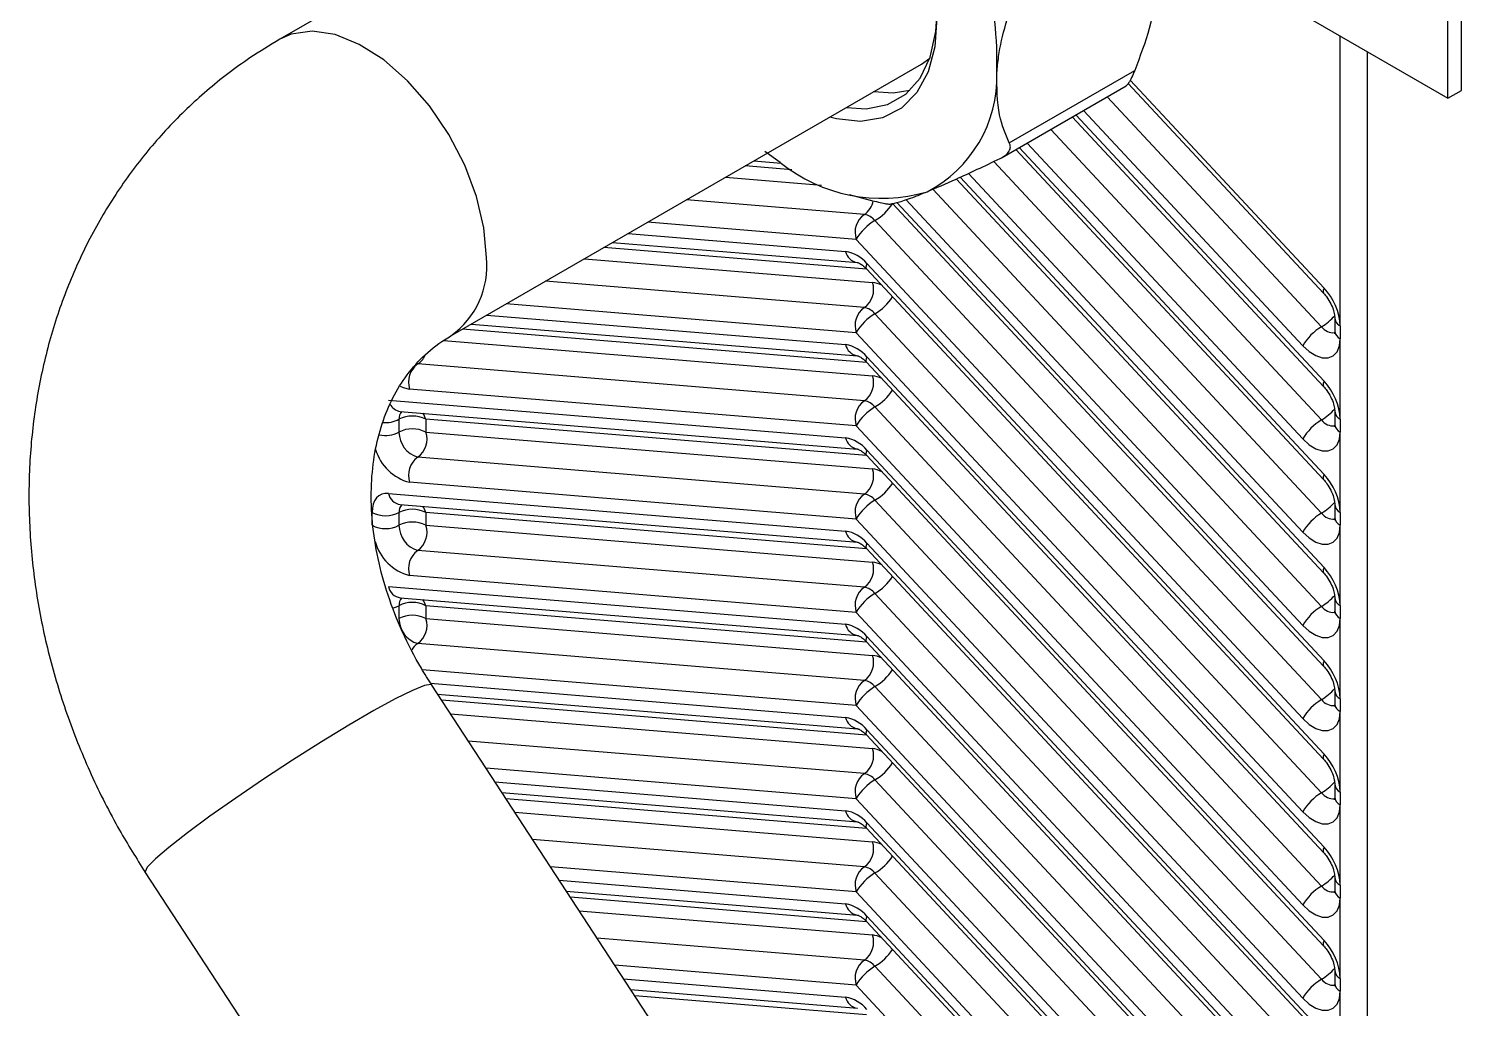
# Model space of a CAD drawing. Extents: x 75 to 2075, y 25 to 1460.
# Drawn here: x 1563.6 to 1689.2, y 1031.1 to 1116.9 of the extents above; entities that cross this region are included whole.
import ezdxf

# ---------------------------------------------------------------- set-up
doc = ezdxf.new("R2010")
doc.units = 0
doc.header["$LTSCALE"] = 5
doc.linetypes.add('SLD-KATı', pattern=[0])
doc.layers.get('0').update_dxf_attribs({"linetype": 'CONTINUOUS'})

msp = doc.modelspace()

# ---------------------------------------------------------------- linework, layer by layer
at = {"color": 7, "linetype": 'SLD-KATı'}
for p, q in [((1689.182, 1111.461), (1689.182, 1157.732)), ((1688.003, 1110.781), (1688.003, 1157.051)), ((1626.882, 1139.762), (1585.634, 1115.95)), ((1675.629, 1117.924), (1688.003, 1110.781)), ((1600.633, 1089.968), (1641.881, 1113.78)), ((1641.881, 1113.78), (1642.608, 1114.291)), ((1649.566, 1106.882), (1660.553, 1113.224)), ((1648.946, 1105.596), (1659.796, 1111.86)), ((1659.977, 1112.066), (1677.106, 1093.7)), ((1688.003, 1110.781), (1689.182, 1111.461)), ((1655.088, 1109.142), (1677.106, 1085.534)), ((1650.138, 1106.284), (1677.106, 1077.369)), ((1627.183, 1105.296), (1629.582, 1105.098)), ((1629.499, 1105.153), (1628.151, 1106.111)), ((1644.923, 1103.71), (1677.106, 1069.203)), ((1635.518, 1102.345), (1637.377, 1101.86)), ((1639.316, 1101.557), (1677.106, 1061.038)), ((1676.933, 1058.105), (1637.792, 1100.071)), ((1614.805, 1098.15), (1636.262, 1096.382)), ((1675.29, 1056.441), (1636.149, 1098.408)), ((1636.228, 1096.386), (1636.262, 1096.382)), ((1637.077, 1096.291), (1677.147, 1053.329)), ((1637.037, 1095.834), (1677.106, 1052.873)), ((1676.933, 1049.939), (1637.792, 1091.906)), ((1678.087, 1091.51), (1678.087, 1090.388)), ((1602.428, 1091.004), (1636.262, 1088.217)), ((1675.29, 1048.276), (1636.149, 1090.242)), ((1678.575, 1090.83), (1678.575, 1089.708)), ((1678.575, 1082.664), (1678.575, 1089.708)), ((1636.863, 1084.276), (1597.722, 1087.501)), ((1636.228, 1088.22), (1636.262, 1088.217)), ((1637.037, 1087.669), (1677.106, 1044.707)), ((1637.077, 1088.125), (1677.147, 1045.164)), ((1636.149, 1082.077), (1597.008, 1085.302)), ((1595.151, 1084.333), (1635.22, 1081.032)), ((1676.933, 1041.774), (1637.792, 1083.74)), ((1596.08, 1081.535), (1596.08, 1082.656)), ((1596.193, 1083.353), (1636.262, 1080.051)), ((1598.437, 1082.656), (1598.437, 1081.535)), ((1678.087, 1083.345), (1678.087, 1082.223)), ((1678.575, 1082.664), (1678.575, 1081.543)), ((1598.437, 1081.535), (1637.577, 1078.31)), ((1675.29, 1040.111), (1636.149, 1082.077)), ((1678.575, 1074.499), (1678.575, 1081.543)), ((1636.228, 1080.055), (1636.262, 1080.051)), ((1637.077, 1079.96), (1677.147, 1036.998)), ((1636.863, 1076.111), (1597.722, 1079.336)), ((1637.037, 1079.504), (1677.106, 1036.542)), ((1595.151, 1076.168), (1635.22, 1072.867)), ((1636.149, 1073.912), (1597.008, 1077.136)), ((1596.193, 1075.187), (1636.262, 1071.886)), ((1676.933, 1033.608), (1637.792, 1075.575)), ((1678.087, 1075.179), (1678.087, 1074.058)), ((1593.723, 1073.369), (1593.723, 1074.491)), ((1596.08, 1073.369), (1596.08, 1074.491)), ((1598.437, 1074.491), (1598.437, 1073.369)), ((1675.29, 1031.945), (1636.149, 1073.912)), ((1678.575, 1074.499), (1678.575, 1073.377)), ((1598.437, 1073.369), (1637.577, 1070.145)), ((1678.575, 1066.333), (1678.575, 1073.377)), ((1636.863, 1067.945), (1597.722, 1071.17)), ((1636.228, 1071.889), (1636.262, 1071.886)), ((1637.037, 1071.338), (1677.106, 1028.376)), ((1637.077, 1071.795), (1677.147, 1028.833)), ((1636.149, 1065.746), (1597.008, 1068.971)), ((1595.151, 1068.002), (1635.22, 1064.701)), ((1676.933, 1025.443), (1637.792, 1067.409)), ((1596.08, 1065.204), (1596.08, 1066.325)), ((1596.193, 1067.022), (1636.262, 1063.721)), ((1598.437, 1066.325), (1598.437, 1065.204)), ((1678.087, 1067.014), (1678.087, 1065.892)), ((1678.575, 1066.333), (1678.575, 1065.212)), ((1598.437, 1065.204), (1637.577, 1061.979)), ((1675.29, 1023.78), (1636.149, 1065.746)), ((1678.575, 1058.168), (1678.575, 1065.212)), ((1636.228, 1063.724), (1636.262, 1063.721)), ((1637.077, 1063.629), (1677.147, 1020.667)), ((1636.863, 1059.78), (1597.722, 1063.005)), ((1637.037, 1063.173), (1677.106, 1020.211)), ((1626.215, 1017.648), (1598.949, 1059.379)), ((1599.467, 1058.587), (1636.262, 1055.555)), ((1676.933, 1017.278), (1637.792, 1059.244)), ((1678.087, 1058.848), (1678.087, 1057.727)), ((1675.29, 1015.614), (1636.149, 1057.581)), ((1678.575, 1058.168), (1678.575, 1057.047)), ((1678.575, 1050.003), (1678.575, 1057.047)), ((1636.228, 1055.559), (1636.262, 1055.555)), ((1637.037, 1055.007), (1677.106, 1012.046)), ((1637.077, 1055.464), (1677.147, 1012.502)), ((1676.933, 1009.112), (1637.792, 1051.079)), ((1605.105, 1049.957), (1636.262, 1047.39)), ((1678.087, 1050.683), (1678.087, 1049.561)), ((1678.575, 1050.003), (1678.575, 1048.881)), ((1675.29, 1007.449), (1636.149, 1049.415)), ((1678.575, 1041.837), (1678.575, 1048.881)), ((1636.228, 1047.393), (1636.262, 1047.39)), ((1637.077, 1047.298), (1677.147, 1004.337)), ((1637.037, 1046.842), (1677.106, 1003.88)), ((1573.834, 1042.97), (1601.1, 1001.239)), ((1676.933, 1000.947), (1637.792, 1042.913)), ((1678.087, 1042.518), (1678.087, 1041.396)), ((1610.744, 1041.327), (1636.262, 1039.224)), ((1675.29, 999.284), (1636.149, 1041.25)), ((1678.575, 1041.837), (1678.575, 1040.716)), ((1678.575, 1033.672), (1678.575, 1040.716)), ((1636.228, 1039.228), (1636.262, 1039.224)), ((1637.037, 1038.677), (1677.106, 995.715)), ((1637.077, 1039.133), (1677.147, 996.171)), ((1676.933, 992.781), (1637.792, 1034.748)), ((1678.087, 1034.352), (1678.087, 1033.231)), ((1678.575, 1033.672), (1678.575, 1032.55)), ((1616.382, 1032.697), (1636.262, 1031.059)), ((1675.29, 991.118), (1636.149, 1033.085)), ((1678.575, 1025.506), (1678.575, 1032.55)), ((1636.228, 1031.062), (1636.262, 1031.059))]:
    msp.add_line(p, q, dxfattribs=at)
at = {"color": 8, "linetype": 'SLD-KATı'}
for p, q in [((1678.575, 1090.83), (1678.575, 1116.223)), ((1680.932, 1114.863), (1680.932, 862.575)), ((1660.158, 1112.371), (1677.147, 1094.156)), ((1676.933, 1090.766), (1658.147, 1110.908)), ((1655.391, 1109.317), (1677.147, 1085.991)), ((1675.29, 1089.103), (1656.071, 1109.709)), ((1676.933, 1082.601), (1653.197, 1108.05)), ((1650.441, 1106.459), (1677.147, 1077.825)), ((1675.29, 1080.938), (1651.121, 1106.851)), ((1676.933, 1074.435), (1648.203, 1105.239)), ((1624.708, 1103.867), (1633.119, 1103.174)), ((1630.517, 1104.509), (1626.408, 1104.848)), ((1645.248, 1103.861), (1677.147, 1069.66)), ((1675.29, 1072.772), (1645.977, 1104.201)), ((1676.933, 1066.27), (1642.854, 1102.809)), ((1636.863, 1100.607), (1621.285, 1101.89)), ((1639.699, 1101.645), (1677.147, 1061.494)), ((1675.29, 1064.607), (1640.511, 1101.897)), ((1636.149, 1098.408), (1617.862, 1099.914)), ((1616.162, 1098.933), (1635.22, 1097.363)), ((1637.065, 1095.805), (1614.03, 1097.702)), ((1612.33, 1096.721), (1637.577, 1094.641)), ((1636.863, 1092.442), (1608.907, 1094.745)), ((1636.149, 1090.242), (1605.484, 1092.769)), ((1603.784, 1091.787), (1635.22, 1089.197)), ((1637.065, 1087.639), (1601.652, 1090.557)), ((1600.006, 1089.571), (1637.577, 1086.475)), ((1637.065, 1079.474), (1598.437, 1082.656)), ((1637.065, 1071.308), (1598.437, 1074.491)), ((1637.065, 1063.143), (1598.437, 1066.325)), ((1636.149, 1057.581), (1598.122, 1060.714)), ((1598.854, 1059.532), (1635.22, 1056.536)), ((1637.065, 1054.977), (1599.82, 1058.046)), ((1600.594, 1056.861), (1637.577, 1053.814)), ((1636.863, 1051.615), (1602.154, 1054.474)), ((1636.149, 1049.415), (1603.713, 1052.088)), ((1604.487, 1050.902), (1635.22, 1048.37)), ((1637.065, 1046.812), (1605.459, 1049.416)), ((1606.233, 1048.231), (1637.577, 1045.648)), ((1636.863, 1043.449), (1607.792, 1045.844)), ((1636.149, 1041.25), (1609.352, 1043.458)), ((1610.126, 1042.272), (1635.22, 1040.205)), ((1637.065, 1038.647), (1611.097, 1040.786)), ((1611.872, 1039.601), (1637.577, 1037.483)), ((1636.863, 1035.284), (1613.431, 1037.214)), ((1636.149, 1033.085), (1614.99, 1034.828)), ((1615.764, 1033.643), (1635.22, 1032.04)), ((1637.065, 1030.481), (1616.736, 1032.156))]:
    msp.add_line(p, q, dxfattribs=at)
at = {"color": 7, "linetype": 'SLD-KATı', "flags": 128}
for points in [[(1618.839, 1135.119), (1619.236, 1136.378), (1620.221, 1138.189), (1621.568, 1139.541), (1623.23, 1140.389), (1625.152, 1140.704), (1627.268, 1140.474), (1629.505, 1139.709), (1631.788, 1138.433), (1634.04, 1136.691), (1636.182, 1134.542), (1638.143, 1132.058), (1639.855, 1129.325), (1641.26, 1126.435), (1642.311, 1123.487), (1642.971, 1120.582), (1643.218, 1117.818), (1643.044, 1115.289), (1642.455, 1113.082), (1641.47, 1111.271), (1640.124, 1109.919), (1638.461, 1109.071), (1636.539, 1108.756), (1634.424, 1108.985), (1633.838, 1109.137)], [(1635.302, 1109.982), (1637.032, 1109.863), (1638.894, 1110.228), (1640.486, 1111.129), (1641.751, 1112.535), (1642.643, 1114.393), (1643.13, 1116.637), (1643.216, 1117.933)], [(1640.862, 1111.461), (1639.389, 1111.223), (1637.659, 1111.343)], [(1675.29, 1089.103), (1675.848, 1088.595), (1676.428, 1088.237), (1676.995, 1088.051), (1677.516, 1088.048), (1677.957, 1088.228), (1678.294, 1088.58), (1678.504, 1089.084), (1678.575, 1089.708)], [(1675.29, 1080.938), (1675.848, 1080.43), (1676.428, 1080.071), (1676.995, 1079.885), (1677.516, 1079.882), (1677.957, 1080.062), (1678.294, 1080.415), (1678.504, 1080.919), (1678.575, 1081.543)], [(1595.151, 1076.168), (1594.846, 1076.162), (1594.568, 1076.091), (1594.321, 1075.958), (1594.112, 1075.764), (1593.944, 1075.515), (1593.822, 1075.216), (1593.748, 1074.872), (1593.723, 1074.491)], [(1675.29, 1072.772), (1675.848, 1072.264), (1676.428, 1071.906), (1676.995, 1071.72), (1677.516, 1071.717), (1677.957, 1071.897), (1678.294, 1072.25), (1678.504, 1072.753), (1678.575, 1073.377)], [(1675.29, 1064.607), (1675.848, 1064.099), (1676.428, 1063.741), (1676.995, 1063.554), (1677.516, 1063.551), (1677.957, 1063.732), (1678.294, 1064.084), (1678.504, 1064.588), (1678.575, 1065.212)], [(1675.29, 1056.441), (1675.848, 1055.933), (1676.428, 1055.575), (1676.995, 1055.389), (1677.516, 1055.386), (1677.957, 1055.566), (1678.294, 1055.919), (1678.504, 1056.422), (1678.575, 1057.047)], [(1675.29, 1048.276), (1675.848, 1047.768), (1676.428, 1047.41), (1676.995, 1047.224), (1677.516, 1047.22), (1677.957, 1047.401), (1678.294, 1047.753), (1678.504, 1048.257), (1678.575, 1048.881)], [(1675.29, 1040.111), (1675.848, 1039.602), (1676.428, 1039.244), (1676.995, 1039.058), (1677.516, 1039.055), (1677.957, 1039.235), (1678.294, 1039.588), (1678.504, 1040.092), (1678.575, 1040.716)], [(1675.29, 1031.945), (1675.848, 1031.437), (1676.428, 1031.079), (1676.995, 1030.893), (1677.516, 1030.89), (1677.957, 1031.07), (1678.294, 1031.423), (1678.504, 1031.926), (1678.575, 1032.55)]]:
    msp.add_lwpolyline(points, dxfattribs=at)
at = {"color": 8, "linetype": 'SLD-KATı', "flags": 128}
for points in [[(1603.74, 1096.836), (1603.523, 1099.427), (1602.88, 1102.162), (1601.839, 1104.93), (1600.441, 1107.618), (1598.744, 1110.114), (1596.817, 1112.318), (1594.739, 1114.139), (1592.596, 1115.501), (1590.475, 1116.351), (1588.462, 1116.652), (1586.641, 1116.392), (1585.632, 1115.949)], [(1637.077, 1096.291), (1637.009, 1096.112), (1636.989, 1095.967), (1637.018, 1095.859), (1637.037, 1095.834)], [(1677.147, 1094.156), (1677.079, 1093.977), (1677.059, 1093.832), (1677.087, 1093.725), (1677.106, 1093.7)], [(1637.077, 1088.125), (1637.009, 1087.947), (1636.989, 1087.801), (1637.018, 1087.694), (1637.037, 1087.669)], [(1596.182, 1085.561), (1596.45, 1085.438), (1597.008, 1085.302)], [(1677.147, 1085.991), (1677.079, 1085.812), (1677.059, 1085.666), (1677.087, 1085.559), (1677.106, 1085.534)], [(1637.077, 1079.96), (1637.009, 1079.781), (1636.989, 1079.636), (1637.018, 1079.529), (1637.037, 1079.504)], [(1677.147, 1077.825), (1677.079, 1077.647), (1677.059, 1077.501), (1677.087, 1077.394), (1677.106, 1077.369)], [(1637.077, 1071.795), (1637.009, 1071.616), (1636.989, 1071.47), (1637.018, 1071.363), (1637.037, 1071.338)], [(1677.147, 1069.66), (1677.079, 1069.481), (1677.059, 1069.335), (1677.087, 1069.228), (1677.106, 1069.203)], [(1596.08, 1066.325), (1595.827, 1066.206), (1595.569, 1066.124)], [(1637.077, 1063.629), (1637.009, 1063.451), (1636.989, 1063.305), (1637.018, 1063.198), (1637.037, 1063.173)], [(1677.147, 1061.494), (1677.079, 1061.316), (1677.059, 1061.17), (1677.087, 1061.063), (1677.106, 1061.038)], [(1598.949, 1059.379), (1598.87, 1059.428), (1598.304, 1059.336), (1597.249, 1058.909), (1595.751, 1058.166), (1593.869, 1057.137), (1591.681, 1055.863), (1589.277, 1054.398), (1586.754, 1052.8), (1584.217, 1051.136), (1581.768, 1049.474), (1579.509, 1047.881), (1577.532, 1046.423), (1575.917, 1045.16), (1574.732, 1044.143), (1574.023, 1043.413), (1573.821, 1043.002), (1573.834, 1042.97)], [(1637.077, 1055.464), (1637.009, 1055.285), (1636.989, 1055.139), (1637.018, 1055.032), (1637.037, 1055.007)], [(1677.147, 1053.329), (1677.079, 1053.15), (1677.059, 1053.005), (1677.087, 1052.898), (1677.106, 1052.873)], [(1637.077, 1047.298), (1637.009, 1047.12), (1636.989, 1046.974), (1637.018, 1046.867), (1637.037, 1046.842)], [(1677.147, 1045.164), (1677.079, 1044.985), (1677.059, 1044.839), (1677.087, 1044.732), (1677.106, 1044.707)], [(1637.077, 1039.133), (1637.009, 1038.954), (1636.989, 1038.809), (1637.018, 1038.702), (1637.037, 1038.677)], [(1677.147, 1036.998), (1677.079, 1036.82), (1677.059, 1036.674), (1677.087, 1036.567), (1677.106, 1036.542)]]:
    msp.add_lwpolyline(points, dxfattribs=at)
at = {"color": 7, "linetype": 'SLD-KATı'}
for centre, radius, start, end in [((1614.673, 1113.916), 33.812, 358.4467, 28.94153), ((1637.157, 1112.648), 11.321, 297.34523, 1.77813), ((1638.369, 1116.131), 14.113, 231.05887, 286.41169), ((1637.989, 1099.026), 1.941, 125.4488, 198.56496), ((1640.078, 1096.17), 4.522, 120.37551, 150.33357), ((1636.605, 1099.088), 1.54, 39.63796, 80.36742), ((1634.705, 1094.326), 3.081, 39.63796, 80.36742), ((1635.737, 1094.023), 1.941, 305.4488, 18.56496), ((1673.39, 1090.573), 5.191, 2.83461, 43.64811), ((1637.989, 1090.86), 1.941, 125.4488, 198.56496), ((1636.605, 1090.923), 1.54, 39.63796, 80.36742), ((1640.078, 1088.004), 4.522, 120.37551, 150.33357), ((1679.219, 1086.865), 4.522, 120.37551, 150.33357), ((1634.705, 1086.16), 3.081, 39.63796, 80.36742), ((1598.848, 1085.92), 1.941, 125.4488, 198.56496), ((1635.737, 1085.857), 1.941, 305.4488, 18.56496), ((1673.39, 1082.407), 5.191, 2.83461, 43.64811), ((1637.989, 1082.695), 1.941, 125.4488, 198.56496), ((1640.078, 1079.839), 4.522, 120.37551, 150.33357), ((1636.605, 1082.758), 1.54, 39.63796, 80.36742), ((1597.258, 1080.382), 2.562, 62.60967, 117.39033), ((1679.219, 1078.699), 4.522, 120.37551, 150.33357), ((1597.258, 1079.26), 2.562, 62.60967, 117.39033), ((1598.381, 1081.541), 2.302, 180.15436, 253.36321), ((1596.597, 1080.917), 1.941, 305.4488, 18.56496), ((1634.705, 1077.995), 3.081, 39.63796, 80.36742), ((1598.848, 1077.754), 1.941, 125.4488, 198.56496), ((1635.737, 1077.692), 1.941, 305.4488, 18.56496), ((1673.39, 1074.242), 5.191, 2.83461, 43.64811), ((1637.989, 1074.53), 1.941, 125.4488, 198.56496), ((1636.605, 1074.592), 1.54, 39.63796, 80.36742), ((1640.078, 1071.673), 4.522, 120.37551, 150.33357), ((1594.901, 1076.765), 2.562, 242.60967, 297.39033), ((1597.258, 1072.216), 2.562, 62.60967, 117.39033), ((1597.258, 1071.095), 2.562, 62.60967, 117.39033), ((1679.219, 1070.534), 4.522, 120.37551, 150.33357), ((1594.901, 1075.644), 2.562, 242.60967, 297.39033), ((1598.381, 1073.376), 2.302, 180.15436, 253.36321), ((1596.597, 1072.751), 1.941, 305.4488, 18.56496), ((1634.705, 1069.829), 3.081, 39.63796, 80.36742), ((1598.848, 1069.589), 1.941, 125.4488, 198.56496), ((1635.737, 1069.527), 1.941, 305.4488, 18.56496), ((1673.39, 1066.077), 5.191, 2.83461, 43.64811), ((1637.989, 1066.364), 1.941, 125.4488, 198.56496), ((1640.078, 1063.508), 4.522, 120.37551, 150.33357), ((1636.605, 1066.427), 1.54, 39.63796, 80.36742), ((1597.258, 1064.051), 2.562, 62.60967, 117.39033), ((1679.219, 1062.369), 4.522, 120.37551, 150.33357), ((1597.258, 1062.929), 2.562, 62.60967, 117.39033), ((1598.381, 1065.21), 2.302, 180.15436, 253.36321), ((1596.597, 1064.586), 1.941, 305.4488, 18.56496), ((1634.705, 1061.664), 3.081, 39.63796, 80.36742), ((1635.737, 1061.361), 1.941, 305.4488, 18.56496), ((1673.39, 1057.911), 5.191, 2.83461, 43.64811), ((1637.989, 1058.199), 1.941, 125.4488, 198.56496), ((1636.605, 1058.261), 1.54, 39.63796, 80.36742), ((1640.078, 1055.342), 4.522, 120.37551, 150.33357), ((1679.219, 1054.203), 4.522, 120.37551, 150.33357), ((1634.705, 1053.498), 3.081, 39.63796, 80.36742), ((1635.737, 1053.196), 1.941, 305.4488, 18.56496), ((1673.39, 1049.746), 5.191, 2.83461, 43.64811), ((1637.989, 1050.033), 1.941, 125.4488, 198.56496), ((1640.078, 1047.177), 4.522, 120.37551, 150.33357), ((1636.605, 1050.096), 1.54, 39.63796, 80.36742), ((1679.219, 1046.038), 4.522, 120.37551, 150.33357), ((1634.705, 1045.333), 3.081, 39.63796, 80.36742), ((1635.737, 1045.03), 1.941, 305.4488, 18.56496), ((1673.39, 1041.58), 5.191, 2.83461, 43.64811), ((1637.989, 1041.868), 1.941, 125.4488, 198.56496), ((1636.605, 1041.931), 1.54, 39.63796, 80.36742), ((1640.078, 1039.012), 4.522, 120.37551, 150.33357), ((1679.219, 1037.872), 4.522, 120.37551, 150.33357), ((1634.705, 1037.168), 3.081, 39.63796, 80.36742), ((1635.737, 1036.865), 1.941, 305.4488, 18.56496), ((1673.39, 1033.415), 5.191, 2.83461, 43.64811), ((1637.989, 1033.703), 1.941, 125.4488, 198.56496), ((1640.078, 1030.846), 4.522, 120.37551, 150.33357), ((1636.605, 1033.765), 1.54, 39.63796, 80.36742), ((1679.219, 1029.707), 4.522, 120.37551, 150.33357), ((1634.705, 1029.002), 3.081, 39.63796, 80.36742)]:
    msp.add_arc(centre, radius, start, end, dxfattribs=at)
at = {"color": 8, "linetype": 'SLD-KATı'}
for centre, radius, start, end in [((1635.931, 1102.047), 1.715, 302.92737, 351.63238), ((1635.355, 1104.156), 4.756, 300.81133, 326.66497), ((1596.271, 1096.078), 7.507, 305.5515, 5.7951), ((1636.463, 1097.636), 1.273, 192.40833, 259.3216), ((1637.345, 1092.46), 2.194, 61.80807, 83.92201), ((1635.355, 1095.991), 4.756, 300.81133, 326.66497), ((1674.359, 1095.014), 4.966, 301.21508, 318.59533), ((1678.923, 1091.595), 0.84, 186.16265, 245.58444), ((1677.957, 1091.504), 1.263, 215.75457, 276.00936), ((1678.921, 1090.472), 0.838, 185.6948, 245.62534), ((1636.463, 1089.471), 1.273, 192.40833, 259.3216), ((1596.886, 1088.844), 1.582, 301.92385, 336.515), ((1637.345, 1084.294), 2.194, 61.80807, 83.92201), ((1635.355, 1087.825), 4.756, 300.81133, 326.66497), ((1596.342, 1084.512), 1.168, 206.35354, 262.67846), ((1594.916, 1084.891), 2.52, 264.48744, 297.49159), ((1596.974, 1082.727), 0.897, 136.71099, 184.51888), ((1596.879, 1082.202), 1.622, 16.26016, 37.52389), ((1674.359, 1086.848), 4.966, 301.21508, 318.59533), ((1677.957, 1083.339), 1.263, 215.75457, 276.00936), ((1678.923, 1083.429), 0.84, 186.16265, 245.58444), ((1594.899, 1083.822), 2.574, 257.77147, 297.30214), ((1678.921, 1082.306), 0.838, 185.6948, 245.62534), ((1598.081, 1081.227), 4.229, 196.58569, 255.30947), ((1636.463, 1081.306), 1.273, 192.40833, 259.3216), ((1637.345, 1076.129), 2.194, 61.80807, 83.92201), ((1596.387, 1076.437), 1.265, 192.29364, 261.1595), ((1635.355, 1079.66), 4.756, 300.81133, 326.66497), ((1596.974, 1074.562), 0.897, 136.71099, 184.51888), ((1596.879, 1074.037), 1.622, 16.26016, 37.52389), ((1674.359, 1078.683), 4.966, 301.21508, 318.59533), ((1678.923, 1075.264), 0.84, 186.16265, 245.58444), ((1677.957, 1075.173), 1.263, 215.75457, 276.00936), ((1678.921, 1074.141), 0.838, 185.6948, 245.62534), ((1636.463, 1073.14), 1.273, 192.40833, 259.3216), ((1598.09, 1073.084), 4.253, 195.3936, 255.25454), ((1637.345, 1067.963), 2.194, 61.80807, 83.92201), ((1635.355, 1071.494), 4.756, 300.81133, 326.66497), ((1596.387, 1068.272), 1.265, 192.29364, 261.1595), ((1596.974, 1066.396), 0.897, 136.71099, 184.51888), ((1596.879, 1065.871), 1.622, 16.26016, 37.52389), ((1674.359, 1070.517), 4.966, 301.21508, 318.59533), ((1677.957, 1067.008), 1.263, 215.75457, 276.00936), ((1678.923, 1067.099), 0.84, 186.16265, 245.58444), ((1678.921, 1065.975), 0.838, 185.6948, 245.62534), ((1636.463, 1064.975), 1.273, 192.40833, 259.3216), ((1598.499, 1061.724), 1.498, 121.24074, 150.64834), ((1637.345, 1059.798), 2.194, 61.80807, 83.92201), ((1635.355, 1063.329), 4.756, 300.81133, 326.66497), ((1674.359, 1062.352), 4.966, 301.21508, 318.59533), ((1678.923, 1058.933), 0.84, 186.16265, 245.58444), ((1677.957, 1058.843), 1.263, 215.75457, 276.00936), ((1678.921, 1057.81), 0.838, 185.6948, 245.62534), ((1636.463, 1056.809), 1.273, 192.40833, 259.3216), ((1637.345, 1051.632), 2.194, 61.80807, 83.92201), ((1635.355, 1055.164), 4.756, 300.81133, 326.66497), ((1674.359, 1054.187), 4.966, 301.21508, 318.59533), ((1677.957, 1050.677), 1.263, 215.75457, 276.00936), ((1678.923, 1050.768), 0.84, 186.16265, 245.58444), ((1678.921, 1049.645), 0.838, 185.6948, 245.62534), ((1636.463, 1048.644), 1.273, 192.40833, 259.3216), ((1637.345, 1043.467), 2.194, 61.80807, 83.92201), ((1635.355, 1046.998), 4.756, 300.81133, 326.66497), ((1674.359, 1046.021), 4.966, 301.21508, 318.59533), ((1678.923, 1042.602), 0.84, 186.16265, 245.58444), ((1677.957, 1042.512), 1.263, 215.75457, 276.00936), ((1678.921, 1041.479), 0.838, 185.6948, 245.62534), ((1636.463, 1040.478), 1.273, 192.40833, 259.3216), ((1637.345, 1035.302), 2.194, 61.80807, 83.92201), ((1635.355, 1038.833), 4.756, 300.81133, 326.66497), ((1674.359, 1037.856), 4.966, 301.21508, 318.59533), ((1677.957, 1034.346), 1.263, 215.75457, 276.00936), ((1678.923, 1034.437), 0.84, 186.16265, 245.58444), ((1678.921, 1033.314), 0.838, 185.6948, 245.62534), ((1636.463, 1032.313), 1.273, 192.40833, 259.3216)]:
    msp.add_arc(centre, radius, start, end, dxfattribs=at)
at = {"color": 7, "linetype": 'SLD-KATı'}
for points, knots in [([(1648.472, 1112.999), (1648.517, 1113.472), (1648.647, 1114.841), (1649.216, 1117.304), (1649.966, 1119.513), (1650.453, 1120.737), (1650.533, 1120.938)], [0, 0, 0, 0, 0.1911271, 0.5537053, 0.9267357, 1, 1, 1, 1]), ([(1662.614, 1121.163), (1662.422, 1119.76), (1662.074, 1117.213), (1661.024, 1114.46), (1660.553, 1113.224)], [0, 0, 0, 0, 0.5510095, 1, 1, 1, 1]), ([(1585.634, 1115.95), (1584.753, 1115.416), (1582.519, 1114.061), (1579.194, 1111.5), (1575.764, 1108.229), (1572.718, 1104.589), (1570.077, 1100.626), (1567.862, 1096.37), (1566.091, 1091.859), (1564.779, 1087.128), (1563.939, 1082.217), (1563.58, 1077.168), (1563.71, 1072.026), (1564.327, 1066.838), (1565.43, 1061.655), (1567.006, 1056.525), (1569.049, 1051.502), (1571.334, 1046.964), (1573.07, 1044.192), (1573.834, 1042.97)], [0, 0, 0, 0, 0.0387628, 0.0983119, 0.1577343, 0.2170766, 0.2764616, 0.3360182, 0.3958564, 0.4560584, 0.5166725, 0.5777118, 0.639157, 0.7009639, 0.763074, 0.8254252, 0.8879604, 0.9506332, 1, 1, 1, 1]), ([(1649.566, 1106.882), (1649.233, 1107.654), (1648.491, 1109.372), (1648.479, 1111.71), (1648.472, 1112.999)], [0, 0, 0, 0, 0.4489905, 1, 1, 1, 1]), ([(1660.553, 1113.224), (1660.461, 1113.006), (1660.278, 1112.568), (1660.025, 1112.104), (1659.866, 1111.897), (1659.806, 1111.872), (1659.793, 1111.866)], [0, 0, 0, 0, 0.31227683, 0.62616083, 0.9186614, 1, 1, 1, 1]), ([(1648.751, 1105.495), (1648.94, 1105.599), (1649.32, 1105.808), (1649.629, 1106.214), (1649.683, 1106.585), (1649.6, 1106.798), (1649.566, 1106.882)], [0, 0, 0, 0, 0.2806938, 0.5628322, 0.8257499, 1, 1, 1, 1]), ([(1642.357, 1102.592), (1643.166, 1102.937), (1644.984, 1103.713), (1647.406, 1104.858), (1648.751, 1105.495)], [0, 0, 0, 0, 0.4446442, 1, 1, 1, 1]), ([(1639.119, 1101.511), (1639.366, 1101.559), (1639.867, 1101.654), (1641.02, 1102.051), (1642, 1102.447), (1642.357, 1102.592)], [0, 0, 0, 0, 0.3824108, 0.7746528, 1, 1, 1, 1]), ([(1637.404, 1101.853), (1637.64, 1101.793), (1638.113, 1101.672), (1638.674, 1101.553), (1638.995, 1101.506), (1639.084, 1101.51), (1639.119, 1101.511)], [0, 0, 0, 0, 0.28069379, 0.56283221, 0.82574987, 1, 1, 1, 1]), ([(1636.269, 1096.38), (1636.277, 1096.38), (1636.295, 1096.379), (1636.531, 1096.277), (1636.808, 1096.069), (1636.98, 1095.893), (1637.037, 1095.834)], [0, 0, 0, 0, 0.2376058, 0.546177, 0.8488988, 1, 1, 1, 1]), ([(1677.106, 1093.7), (1677.205, 1093.586), (1677.439, 1093.315), (1677.763, 1092.772), (1677.994, 1092.183), (1678.08, 1091.748), (1678.085, 1091.57), (1678.087, 1091.51)], [0, 0, 0, 0, 0.1763315, 0.4218406, 0.67441, 0.8905311, 1, 1, 1, 1]), ([(1598.949, 1059.379), (1598.642, 1059.865), (1597.688, 1061.373), (1596.335, 1064.004), (1595.059, 1067.247), (1594.18, 1070.484), (1593.696, 1073.64), (1593.597, 1076.651), (1593.863, 1079.465), (1594.466, 1082.039), (1595.384, 1084.353), (1596.604, 1086.404), (1598.147, 1088.192), (1599.546, 1089.318), (1600.448, 1089.857), (1600.633, 1089.968)], [0, 0, 0, 0, 0.0382471, 0.118613, 0.1989024, 0.2791336, 0.3594275, 0.4400336, 0.5213785, 0.6041344, 0.6893017, 0.7782808, 0.8727788, 0.9738822, 1, 1, 1, 1]), ([(1678.087, 1090.388), (1678.081, 1090.309), (1678.069, 1090.158), (1678.064, 1090.156), (1678.062, 1090.156)], [0, 0, 0, 0, 0.5247129, 1, 1, 1, 1]), ([(1636.269, 1088.215), (1636.277, 1088.215), (1636.295, 1088.214), (1636.531, 1088.112), (1636.808, 1087.903), (1636.98, 1087.728), (1637.037, 1087.669)], [0, 0, 0, 0, 0.2376058, 0.546177, 0.8488988, 1, 1, 1, 1]), ([(1677.106, 1085.534), (1677.205, 1085.421), (1677.439, 1085.149), (1677.763, 1084.606), (1677.994, 1084.017), (1678.08, 1083.582), (1678.085, 1083.404), (1678.087, 1083.345)], [0, 0, 0, 0, 0.1763315, 0.4218406, 0.67441, 0.8905311, 1, 1, 1, 1]), ([(1678.087, 1082.223), (1678.081, 1082.144), (1678.069, 1081.992), (1678.064, 1081.991), (1678.062, 1081.99)], [0, 0, 0, 0, 0.5247129, 1, 1, 1, 1]), ([(1636.269, 1080.05), (1636.277, 1080.049), (1636.295, 1080.048), (1636.531, 1079.947), (1636.808, 1079.738), (1636.98, 1079.562), (1637.037, 1079.504)], [0, 0, 0, 0, 0.2376058, 0.546177, 0.8488988, 1, 1, 1, 1]), ([(1677.106, 1077.369), (1677.205, 1077.255), (1677.439, 1076.984), (1677.763, 1076.441), (1677.994, 1075.852), (1678.08, 1075.417), (1678.085, 1075.239), (1678.087, 1075.179)], [0, 0, 0, 0, 0.1763315, 0.4218406, 0.67441, 0.8905311, 1, 1, 1, 1]), ([(1678.087, 1074.058), (1678.081, 1073.978), (1678.069, 1073.827), (1678.064, 1073.826), (1678.062, 1073.825)], [0, 0, 0, 0, 0.5247129, 1, 1, 1, 1]), ([(1636.269, 1071.884), (1636.277, 1071.884), (1636.295, 1071.883), (1636.531, 1071.781), (1636.808, 1071.572), (1636.98, 1071.397), (1637.037, 1071.338)], [0, 0, 0, 0, 0.23760577, 0.54617701, 0.84889876, 1, 1, 1, 1]), ([(1677.106, 1069.203), (1677.205, 1069.09), (1677.439, 1068.818), (1677.763, 1068.275), (1677.994, 1067.686), (1678.08, 1067.252), (1678.085, 1067.074), (1678.087, 1067.014)], [0, 0, 0, 0, 0.1763315, 0.4218406, 0.67441, 0.8905311, 1, 1, 1, 1]), ([(1678.087, 1065.892), (1678.081, 1065.813), (1678.069, 1065.661), (1678.064, 1065.66), (1678.062, 1065.66)], [0, 0, 0, 0, 0.5247129, 1, 1, 1, 1]), ([(1636.269, 1063.719), (1636.277, 1063.718), (1636.295, 1063.717), (1636.531, 1063.616), (1636.808, 1063.407), (1636.98, 1063.231), (1637.037, 1063.173)], [0, 0, 0, 0, 0.2376058, 0.546177, 0.8488988, 1, 1, 1, 1]), ([(1677.106, 1061.038), (1677.205, 1060.924), (1677.439, 1060.653), (1677.763, 1060.11), (1677.994, 1059.521), (1678.08, 1059.086), (1678.085, 1058.908), (1678.087, 1058.848)], [0, 0, 0, 0, 0.1763315, 0.4218406, 0.67441, 0.8905311, 1, 1, 1, 1]), ([(1678.087, 1057.727), (1678.081, 1057.647), (1678.069, 1057.496), (1678.064, 1057.495), (1678.062, 1057.494)], [0, 0, 0, 0, 0.5247129, 1, 1, 1, 1]), ([(1636.269, 1055.553), (1636.277, 1055.553), (1636.295, 1055.552), (1636.531, 1055.45), (1636.808, 1055.242), (1636.98, 1055.066), (1637.037, 1055.007)], [0, 0, 0, 0, 0.23760577, 0.54617701, 0.84889876, 1, 1, 1, 1]), ([(1677.106, 1052.873), (1677.205, 1052.759), (1677.439, 1052.488), (1677.763, 1051.945), (1677.994, 1051.355), (1678.08, 1050.921), (1678.085, 1050.743), (1678.087, 1050.683)], [0, 0, 0, 0, 0.1763315, 0.4218406, 0.67441, 0.8905311, 1, 1, 1, 1]), ([(1678.087, 1049.561), (1678.081, 1049.482), (1678.069, 1049.331), (1678.064, 1049.329), (1678.062, 1049.329)], [0, 0, 0, 0, 0.5247129, 1, 1, 1, 1]), ([(1636.269, 1047.388), (1636.277, 1047.388), (1636.295, 1047.387), (1636.531, 1047.285), (1636.808, 1047.076), (1636.98, 1046.9), (1637.037, 1046.842)], [0, 0, 0, 0, 0.2376058, 0.546177, 0.8488988, 1, 1, 1, 1]), ([(1677.106, 1044.707), (1677.205, 1044.594), (1677.439, 1044.322), (1677.763, 1043.779), (1677.994, 1043.19), (1678.08, 1042.755), (1678.085, 1042.577), (1678.087, 1042.518)], [0, 0, 0, 0, 0.1763315, 0.4218406, 0.67441, 0.8905311, 1, 1, 1, 1]), ([(1678.087, 1041.396), (1678.081, 1041.317), (1678.069, 1041.165), (1678.064, 1041.164), (1678.062, 1041.163)], [0, 0, 0, 0, 0.5247129, 1, 1, 1, 1]), ([(1636.269, 1039.222), (1636.277, 1039.222), (1636.295, 1039.221), (1636.531, 1039.12), (1636.808, 1038.911), (1636.98, 1038.735), (1637.037, 1038.677)], [0, 0, 0, 0, 0.2376058, 0.546177, 0.8488988, 1, 1, 1, 1]), ([(1677.106, 1036.542), (1677.205, 1036.428), (1677.439, 1036.157), (1677.763, 1035.614), (1677.994, 1035.025), (1678.08, 1034.59), (1678.085, 1034.412), (1678.087, 1034.352)], [0, 0, 0, 0, 0.17633153, 0.42184057, 0.67440997, 0.89053115, 1, 1, 1, 1]), ([(1678.087, 1033.231), (1678.081, 1033.151), (1678.069, 1033), (1678.064, 1032.999), (1678.062, 1032.998)], [0, 0, 0, 0, 0.5247129, 1, 1, 1, 1])]:
    msp.add_open_spline(points, degree=3, knots=knots, dxfattribs=at)

doc.saveas('drawing.dxf')
